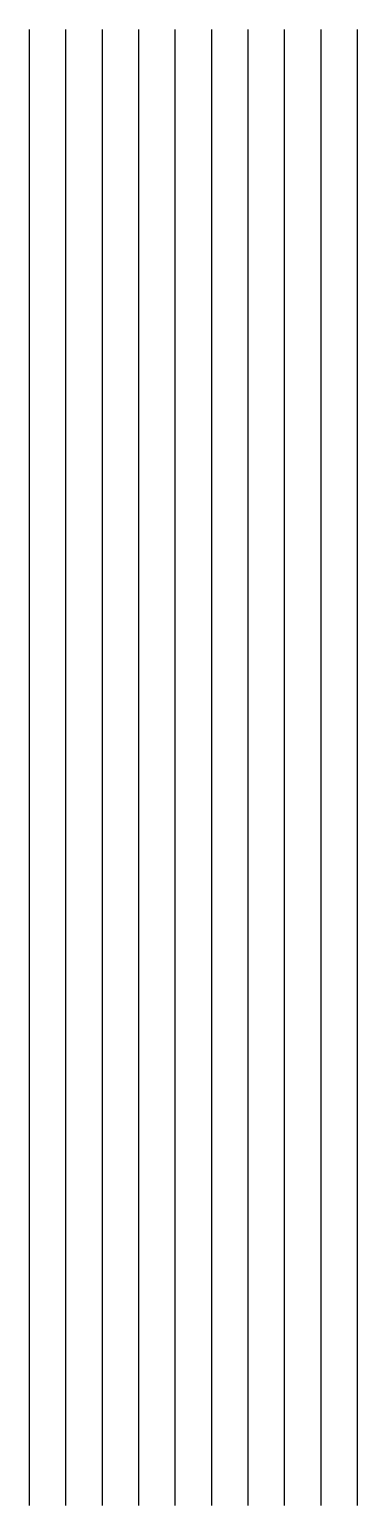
# Model space of a CAD drawing. Header units: inches. Extents: x 0.5 to 11.2, y 0 to 48.
import ezdxf

# ---------------------------------------------------------------- set-up
doc = ezdxf.new("R2010")
doc.units = ezdxf.units.IN
doc.header["$LTSCALE"] = 30
doc.header["$MEASUREMENT"] = 0

msp = doc.modelspace()

# ---------------------------------------------------------------- linework, layer by layer
for p, q in [((0.524, 0), (0.524, 48)), ((1.711, 0), (1.711, 48)), ((2.899, 0), (2.899, 48)), ((4.086, 0), (4.086, 48)), ((5.274, 0), (5.274, 48)), ((6.461, 0), (6.461, 48)), ((7.649, 0), (7.649, 48)), ((8.836, 0), (8.836, 48)), ((10.024, 0), (10.024, 48)), ((11.211, 0), (11.211, 48))]:
    msp.add_line(p, q)

doc.saveas('drawing.dxf')
